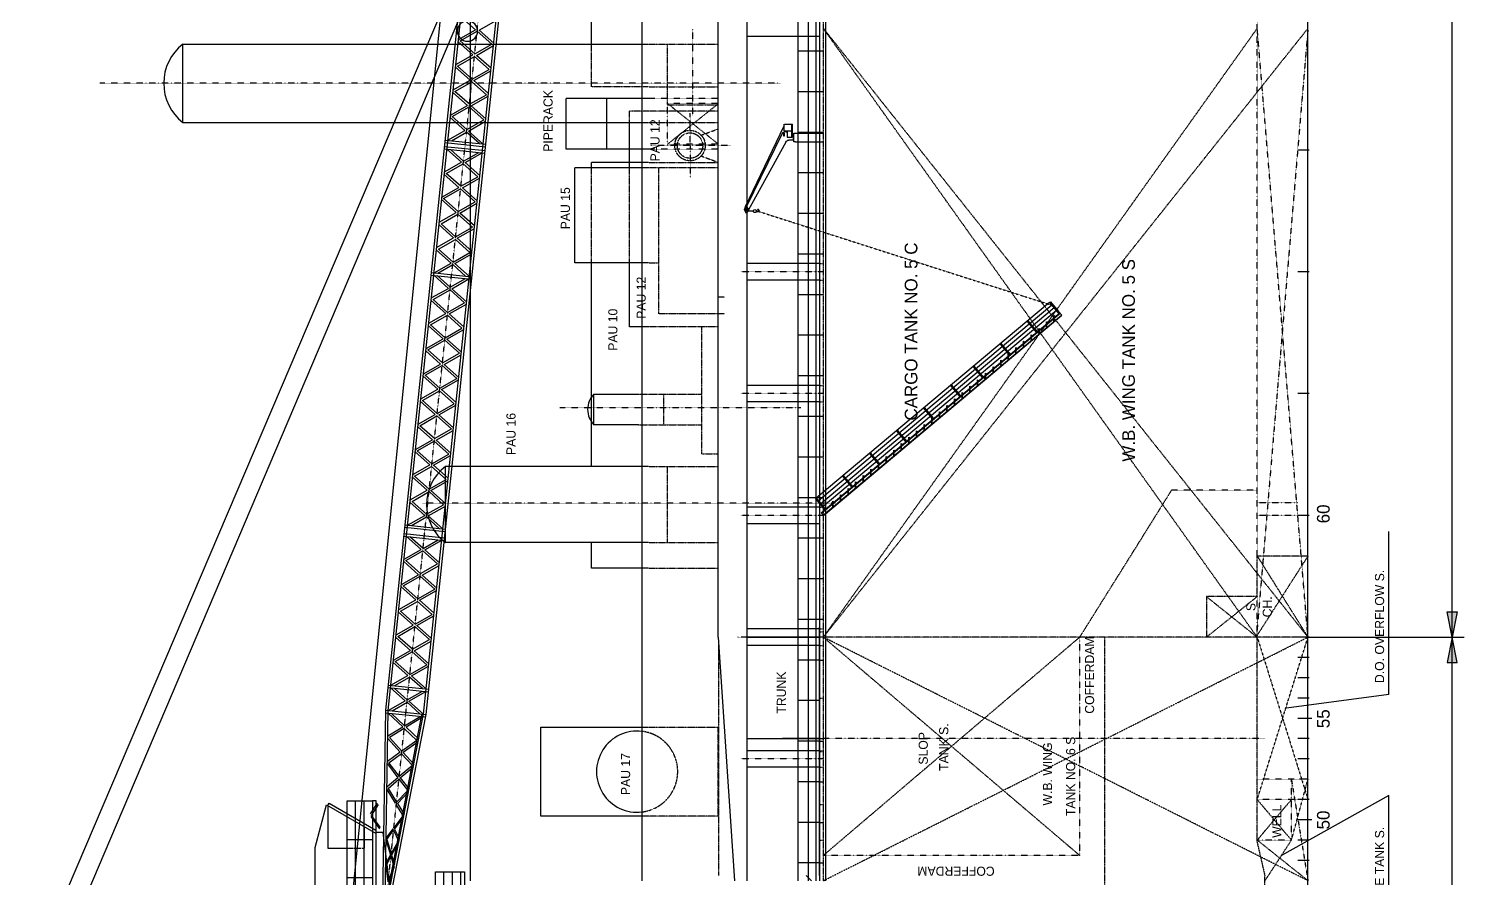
# Model space of a CAD drawing. Header units: millimetres. Extents: x 315178 to 535220, y 80241 to 421603.
# Drawn here: x 390807 to 447388, y 202738 to 236230 of the extents above; entities that cross this region are included whole.
import ezdxf

# ---------------------------------------------------------------- set-up
doc = ezdxf.new("R2010")
doc.units = ezdxf.units.MM
for name, pattern in [('DASHDOT2', [12.7, 6.35, -3.175, 0, -3.175]), ('HIDDEN2', [4.7625, 3.175, -1.5875]), ('TRAZOS', [0.75, 0.5, -0.25])]:
    doc.linetypes.add(name, pattern=pattern)
for name, color, linetype in [('AUX-013', 7, 'DASHDOT2'), ('AUX-013X2', 7, 'DASHDOT2'), ('DIB-013', 7, 'Continuous'), ('DIB-018', 6, 'Continuous'), ('DIB-035', 1, 'Continuous'), ('DIB-050', 111, 'Continuous'), ('EJES', 6, 'DASHDOT2'), ('OCU-018', 6, 'HIDDEN2'), ('OCU-035', 1, 'HIDDEN2'), ('TEX-018', 6, 'Continuous'), ('TR', 3, 'TRAZOS')]:
    doc.layers.add(name, color=color, linetype=linetype)

# ---------------------------------------------------------------- blocks, each defined once
blk = doc.blocks.new('PESCANTE')
for p, q in [((3033, 3246), (-150, 1712)), ((3042, 3196), (132, 1781)), ((487, 1657), (3308, 3203)), ((3075, 3255), (3033, 3246)), ((3053, 3223), (3042, 3196)), ((3240, 2927), (3179, 2926)), ((3308, 3203), (3181, 3270)), ((3209, 2926), (3209, 3149)), ((3172, 2821), (3246, 2821)), ((131, 1701), (131, 1748)), ((131, 1748), (246, 1748)), ((246, 1701), (131, 1701)), ((246, 1748), (246, 1701)), ((-222, 1434), (288, 1434)), ((-222, 1421), (288, 1421)), ((-222, 1396), (288, 1396)), ((64, 1595), (288, 1595)), ((141, 1342), (141, 1266)), ((477, 1342), (141, 1342)), ((183, 1396), (183, 1357)), ((183, 1357), (414, 1357)), ((288, 1595), (288, 1434)), ((288, 1421), (288, 1396)), ((414, 1357), (414, 1534)), ((477, 1271), (477, 1342)), ((477, 1271), (477, 164))]:
    blk.add_line(p, q)
blk.add_circle((3138, 3188), 32.8)
for centre, radius, start, end in [((3138, 3188), 91.9, 62.2054, 157.5707), ((3223, 2870), 71.1, 128.614, 224.1625), ((3195, 2870), 71.1, 315.8375, 51.386), ((3184, 2756), 53.8, 166.2131, 14.6445), ((3622, 3239), 679, 223.8592, 228.2143), ((3182, 2751), 22.2, 199.8803, 246.5396), ((3184, 2756), 27.6, 246.5396, 13.0959), ((3279, 2812), 83.9, 173.5344, 216.1722), ((3279, 2812), 57.7, 171.3112, 216.7314), ((3215, 2764), 22.2, 14.6445, 36.7314), ((182, 1684), 109, 115.9403, 234.2493), ((555, 1534), 141, 118.7308, 180)]:
    blk.add_arc(centre, radius, start, end)
at = {"layer": 'TR'}
for p, q in [((64, 1712), (-222, 1712)), ((-222, 1712), (-222, 1434)), ((64, 1434), (64, 1712)), ((-222, 1396), (-222, 1421)), ((141, 1266), (141, 164))]:
    blk.add_line(p, q, dxfattribs=at)
blk.add_circle((3138, 3188), 63.2, dxfattribs=at)
blk = doc.blocks.new('GRUA-PE')
at = {"layer": 'AUX-013'}
blk.add_line((-25748, 30984), (-60459, 27360), dxfattribs=at)
at = {"layer": 'DIB-013'}
for p, q in [((-60708, 28825), (-22572, 45084)), ((-60396, 28142), (-22395, 44305)), ((-25444, 32359), (-60708, 28825))]:
    blk.add_line(p, q, dxfattribs=at)
at = {"layer": 'DIB-018', "color": 6, "linetype": 'Continuous'}
for p, q in [((-20068, 32534), (-29617, 32534)), ((-29617, 32534), (-29617, 31534)), ((-28086, 31534), (-28086, 32534)), ((-26586, 31534), (-26586, 32534)), ((-20068, 32200), (-29617, 32200)), ((-20068, 31867), (-29617, 31867)), ((-29617, 31534), (-20068, 31534)), ((-20068, 31384), (-29617, 31384)), ((-21121, 28720), (-26821, 28720)), ((-21121, 28387), (-26821, 28387))]:
    blk.add_line(p, q, dxfattribs=at)
at = {"layer": 'DIB-018'}
for p, q in [((-25764, 31133), (-33191, 31011)), ((-29525, 31349), (-29106, 31623)), ((-29477, 31305), (-29047, 31580)), ((-29047, 31580), (-28565, 31226)), ((-29007, 31605), (-28513, 31253)), ((-33191, 31011), (-60642, 28145)), ((-33181, 30911), (-60631, 28045)), ((-36164, 30600), (-36545, 29929)), ((-35551, 30032), (-36065, 30610)), ((-35170, 30703), (-35551, 30032)), ((-35110, 30635), (-35492, 29966)), ((-34600, 30059), (-35110, 30635)), ((-34556, 30136), (-35070, 30713)), ((-34175, 30807), (-34556, 30136)), ((-34160, 30660), (-34497, 30070)), ((-34186, 30907), (-34020, 29316)), ((-34086, 30917), (-33920, 29326)), ((-33562, 30240), (-34076, 30818)), ((-33605, 30163), (-34061, 30678)), ((-33181, 30911), (-33562, 30240)), ((-33165, 30764), (-33503, 30174)), ((-33191, 31011), (-33025, 29420)), ((-25762, 31033), (-33189, 30911)), ((-33092, 31021), (-32925, 29430)), ((-33080, 30913), (-32535, 30341)), ((-33068, 30791), (-32577, 30271)), ((-25751, 30933), (-33044, 29518)), ((-25732, 30835), (-33025, 29420)), ((-25748, 30984), (-33015, 29586)), ((-32177, 30928), (-32535, 30341)), ((-32477, 30281), (-32114, 30869)), ((-31578, 30375), (-32114, 30869)), ((-32077, 30929), (-31534, 30437)), ((-31534, 30437), (-31173, 30944)), ((-31478, 30386), (-31110, 30895)), ((-31110, 30895), (-30576, 30480)), ((-31073, 30946), (-30531, 30533)), ((-30531, 30533), (-30170, 30961)), ((-30105, 30920), (-30476, 30490)), ((-30105, 30920), (-29571, 30585)), ((-29526, 30629), (-30069, 30962)), ((-30024, 30146), (-29571, 30585)), ((-29036, 30328), (-29470, 30595)), ((-29036, 30328), (-28561, 30690)), ((-28507, 30665), (-28995, 30303)), ((-28514, 30726), (-28162, 30994)), ((-28507, 30665), (-28108, 30475)), ((-28093, 30972), (-28459, 30701)), ((-28459, 30701), (-28045, 30511)), ((-28093, 30972), (-27537, 30797)), ((-28062, 30995), (-27488, 30824)), ((-28045, 30511), (-27537, 30797)), ((-28009, 30495), (-27484, 30780)), ((-27488, 30824), (-27158, 31010)), ((-27484, 30780), (-27123, 30667)), ((-27433, 30808), (-27082, 30999)), ((-27433, 30808), (-27050, 30694)), ((-27082, 30999), (-26473, 30908)), ((-27058, 31012), (-26421, 30927)), ((-27050, 30694), (-26473, 30908)), ((-27024, 30686), (-26418, 30900)), ((-41486, 30044), (-41866, 29373)), ((-40872, 29477), (-41386, 30054)), ((-40491, 30148), (-40872, 29477)), ((-40476, 30001), (-40813, 29411)), ((-40501, 30248), (-40335, 28656)), ((-40402, 30258), (-40236, 28667)), ((-40153, 30284), (-39987, 28693)), ((-40054, 30294), (-39888, 28703)), ((-39529, 29618), (-40043, 30196)), ((-39573, 29541), (-40029, 30057)), ((-39148, 30289), (-39529, 29618)), ((-39088, 30221), (-39470, 29552)), ((-38578, 29645), (-39088, 30221)), ((-38535, 29722), (-39049, 30299)), ((-38154, 30393), (-38535, 29722)), ((-38093, 30324), (-38476, 29656)), ((-37584, 29748), (-38093, 30324)), ((-37540, 29825), (-38054, 30403)), ((-37159, 30496), (-37540, 29825)), ((-37099, 30428), (-37481, 29759)), ((-36589, 29852), (-37099, 30428)), ((-36545, 29929), (-37060, 30506)), ((-36104, 30531), (-36486, 29862)), ((-35594, 29956), (-36104, 30531)), ((-34600, 30059), (-34979, 29391)), ((-34541, 29993), (-34925, 29321)), ((-34030, 29415), (-34541, 29993)), ((-34045, 29562), (-34497, 30070)), ((-33605, 30163), (-33945, 29565)), ((-33547, 30097), (-33930, 29426)), ((-33035, 29519), (-33547, 30097)), ((-33051, 29666), (-33503, 30174)), ((-32577, 30271), (-32950, 29660)), ((-32937, 29539), (-32521, 30211)), ((-32521, 30211), (-32050, 29711)), ((-32477, 30281), (-32000, 29781)), ((-32000, 29781), (-31578, 30375)), ((-31951, 29730), (-31522, 30324)), ((-31064, 29902), (-31522, 30324)), ((-31478, 30386), (-31012, 29963)), ((-31012, 29963), (-30576, 30480)), ((-30521, 30437), (-30966, 29921)), ((-30521, 30437), (-30079, 30093)), ((-30476, 30490), (-30024, 30146)), ((-29980, 30112), (-29517, 30551)), ((-29517, 30551), (-29093, 30284)), ((-33035, 29519), (-65956, 26082)), ((-47453, 29423), (-47834, 28752)), ((-46840, 28856), (-47354, 29433)), ((-46459, 29527), (-46840, 28856)), ((-46398, 29458), (-46781, 28790)), ((-45889, 28882), (-46398, 29458)), ((-45845, 28959), (-46359, 29537)), ((-45464, 29630), (-45845, 28959)), ((-45404, 29562), (-45786, 28893)), ((-44894, 28986), (-45404, 29562)), ((-44850, 29063), (-45365, 29640)), ((-44469, 29734), (-44850, 29063)), ((-44409, 29665), (-44791, 28997)), ((-43899, 29089), (-44409, 29665)), ((-43856, 29166), (-44370, 29744)), ((-43475, 29837), (-43856, 29166)), ((-43414, 29769), (-43797, 29100)), ((-42905, 29193), (-43414, 29769)), ((-42861, 29270), (-43375, 29847)), ((-42480, 29941), (-42861, 29270)), ((-42420, 29872), (-42802, 29203)), ((-41910, 29297), (-42420, 29872)), ((-41866, 29373), (-42381, 29951)), ((-41425, 29976), (-41808, 29307)), ((-40915, 29400), (-41425, 29976)), ((-39573, 29541), (-39913, 28943)), ((-39514, 29475), (-39898, 28804)), ((-39003, 28898), (-39514, 29475)), ((-38958, 28976), (-39470, 29552)), ((-38578, 29645), (-38958, 28976)), ((-38520, 29579), (-38903, 28907)), ((-38008, 29001), (-38520, 29579)), ((-37963, 29080), (-38476, 29656)), ((-37584, 29748), (-37963, 29080)), ((-37525, 29682), (-37909, 29011)), ((-37014, 29104), (-37525, 29682)), ((-36968, 29183), (-37481, 29759)), ((-36589, 29852), (-36968, 29183)), ((-36530, 29786), (-36914, 29114)), ((-36019, 29208), (-36530, 29786)), ((-35974, 29287), (-36486, 29862)), ((-35594, 29956), (-35974, 29287)), ((-35536, 29889), (-35920, 29218)), ((-35025, 29312), (-35536, 29889)), ((-34979, 29391), (-35492, 29966)), ((-32050, 29711), (-32050, 29711)), ((-33025, 29420), (-65946, 25982)), ((-52426, 28902), (-52807, 28231)), ((-51812, 28335), (-52327, 28912)), ((-51431, 29006), (-51812, 28335)), ((-51371, 28937), (-51753, 28268)), ((-50861, 28361), (-51371, 28937)), ((-50818, 28438), (-51332, 29016)), ((-50437, 29109), (-50818, 28438)), ((-50421, 28962), (-50759, 28372)), ((-50447, 29209), (-50281, 27618)), ((-50348, 29220), (-50182, 27628)), ((-49823, 28545), (-50338, 29123)), ((-49867, 28469), (-50323, 28984)), ((-49443, 29216), (-49823, 28545)), ((-49382, 29148), (-49765, 28479)), ((-48873, 28572), (-49382, 29148)), ((-48829, 28649), (-49343, 29226)), ((-48448, 29320), (-48829, 28649)), ((-48388, 29251), (-48770, 28583)), ((-47878, 28675), (-48387, 29251)), ((-47834, 28752), (-48348, 29330)), ((-47393, 29355), (-47775, 28686)), ((-46883, 28779), (-47393, 29355)), ((-45889, 28882), (-46268, 28214)), ((-45273, 28317), (-45786, 28893)), ((-44894, 28986), (-45274, 28317)), ((-44835, 28920), (-45219, 28248)), ((-44324, 28342), (-44835, 28920)), ((-44279, 28421), (-44791, 28997)), ((-43899, 29089), (-44279, 28421)), ((-43841, 29023), (-44225, 28352)), ((-43329, 28445), (-43841, 29023)), ((-43284, 28524), (-43797, 29100)), ((-42905, 29193), (-43284, 28524)), ((-42846, 29127), (-43230, 28455)), ((-42335, 28549), (-42846, 29127)), ((-42290, 28628), (-42802, 29203)), ((-41910, 29297), (-42290, 28628)), ((-41851, 29230), (-42235, 28559)), ((-41340, 28653), (-41851, 29230)), ((-41295, 28732), (-41808, 29307)), ((-40915, 29400), (-41295, 28732)), ((-40857, 29334), (-41241, 28662)), ((-40346, 28756), (-40857, 29334)), ((-40361, 28903), (-40813, 29411)), ((-57648, 28357), (-58029, 27686)), ((-57034, 27790), (-57548, 28367)), ((-56653, 28460), (-57034, 27790)), ((-56593, 28392), (-56975, 27723)), ((-56083, 27816), (-56593, 28392)), ((-56039, 27893), (-56554, 28470)), ((-55658, 28564), (-56039, 27893)), ((-55643, 28417), (-55980, 27827)), ((-55669, 28664), (-55503, 27073)), ((-55569, 28675), (-55403, 27083)), ((-55420, 28690), (-55254, 27099)), ((-55321, 28700), (-55155, 27109)), ((-54796, 28024), (-55310, 28601)), ((-54840, 27947), (-55296, 28462)), ((-54415, 28695), (-54796, 28024)), ((-54355, 28626), (-54737, 27958)), ((-53845, 28050), (-54355, 28626)), ((-53802, 28127), (-54316, 28705)), ((-53421, 28798), (-53802, 28127)), ((-53360, 28730), (-53743, 28061)), ((-52851, 28154), (-53360, 28730)), ((-52807, 28231), (-53321, 28808)), ((-52366, 28834), (-52748, 28165)), ((-51856, 28258), (-52366, 28834)), ((-50861, 28361), (-51241, 27693)), ((-50803, 28295), (-51187, 27624)), ((-50292, 27717), (-50803, 28295)), ((-50307, 27864), (-50759, 28372)), ((-49867, 28469), (-50207, 27870)), ((-49809, 28402), (-50192, 27731)), ((-49297, 27825), (-49809, 28402)), ((-49252, 27904), (-49765, 28479)), ((-48873, 28572), (-49252, 27903)), ((-48814, 28506), (-49198, 27834)), ((-48303, 27928), (-48814, 28506)), ((-48257, 28007), (-48770, 28583)), ((-47878, 28675), (-48257, 28007)), ((-47819, 28609), (-48203, 27938)), ((-47308, 28032), (-47819, 28609)), ((-47263, 28111), (-47775, 28686)), ((-46883, 28779), (-47263, 28110)), ((-46825, 28713), (-47208, 28041)), ((-46313, 28135), (-46825, 28713)), ((-46268, 28214), (-46781, 28790)), ((-45830, 28816), (-46214, 28145)), ((-45319, 28239), (-45830, 28816)), ((-60018, 27479), (-60532, 28056)), ((-59637, 28150), (-60018, 27479)), ((-59577, 28081), (-59959, 27413)), ((-59067, 27505), (-59576, 28081)), ((-59023, 27582), (-59537, 28160)), ((-58642, 28253), (-59023, 27582)), ((-58582, 28185), (-58964, 27516)), ((-58072, 27609), (-58582, 28185)), ((-58029, 27686), (-58543, 28263)), ((-57587, 28288), (-57970, 27619)), ((-57078, 27713), (-57587, 28288)), ((-56083, 27816), (-56462, 27148)), ((-56024, 27750), (-56408, 27078)), ((-55513, 27172), (-56024, 27750)), ((-55528, 27319), (-55980, 27827)), ((-54840, 27947), (-55180, 27349)), ((-54781, 27881), (-55165, 27209)), ((-54270, 27303), (-54781, 27881)), ((-54225, 27382), (-54737, 27958)), ((-53845, 28050), (-54225, 27382)), ((-53787, 27984), (-54170, 27313)), ((-53275, 27407), (-53787, 27984)), ((-53230, 27486), (-53743, 28061)), ((-52851, 28154), (-53230, 27486)), ((-52792, 28088), (-53176, 27416)), ((-52281, 27510), (-52792, 28088)), ((-52236, 27589), (-52748, 28165)), ((-51856, 28258), (-52236, 27589)), ((-51797, 28192), (-52181, 27520)), ((-51286, 27614), (-51797, 28192)), ((-51241, 27693), (-51753, 28268)), ((-60003, 27336), (-60387, 26664)), ((-59492, 26758), (-60003, 27336)), ((-59446, 26837), (-59959, 27413)), ((-59067, 27505), (-59446, 26837)), ((-59008, 27439), (-59392, 26768)), ((-58497, 26861), (-59008, 27439)), ((-58452, 26940), (-58964, 27516)), ((-58072, 27609), (-58452, 26940)), ((-58014, 27543), (-58397, 26871)), ((-57502, 26965), (-58014, 27543)), ((-57457, 27044), (-57970, 27619)), ((-57078, 27713), (-57457, 27044)), ((-57019, 27646), (-57403, 26975)), ((-56508, 27069), (-57019, 27646)), ((-56462, 27148), (-56975, 27723))]:
    blk.add_line(p, q, dxfattribs=at)
at = {"layer": 'DIB-018', "color": 1, "linetype": 'Continuous'}
blk.add_line((-29617, 31384), (-29617, 31534), dxfattribs=at)
at = {"layer": 'DIB-018', "color": 6, "linetype": 'Continuous'}
for points in [[(-21121, 28054), (-21121, 29054), (-26821, 29054), (-26821, 28054)], [(-21121, 28054), (-26821, 28054), (-26821, 27904), (-21121, 27904), (-21121, 28054)]]:
    blk.add_lwpolyline(points, dxfattribs=at)
at = {"layer": 'DIB-018'}
blk.add_circle((-59964, 27790), 400, dxfattribs=at)
at = {"layer": 'DIB-035', "color": 1, "linetype": 'Continuous'}
blk.add_line((-22480, 31384), (-29617, 31384), dxfattribs=at)
at = {"layer": 'DIB-050', "color": 111, "linetype": 'Continuous'}
blk.add_line((-27751, 32268), (-27751, 31977), dxfattribs=at)
for points in [[(-25660, 32302), (-25331, 33530), (-25931, 33794), (-27781, 33794), (-29461, 33344), (-28335, 31394)], [(-29467, 33282), (-29532, 33244), (-28465, 31396)], [(-29434, 33298), (-27751, 33298), (-27751, 32302)], [(-27751, 31943), (-27751, 31848), (-28597, 31848)], [(-25724, 30784), (-28377, 31114), (-28377, 31384)]]:
    blk.add_lwpolyline(points, dxfattribs=at)

msp = doc.modelspace()

# ---------------------------------------------------------------- linework, layer by layer
at = {"layer": 'AUX-013'}
for p, q in [((416987, 232804), (416987, 236217)), ((439227, 212243), (422127, 236243)), ((422127, 212243), (439227, 236243)), ((422127, 236243), (441227, 212243)), ((422127, 212243), (441227, 236243)), ((441227, 236243), (439197, 212243)), ((441227, 212243), (439227, 236243)), ((420438, 234077), (393615, 234077)), ((417987, 233478), (415237, 233478)), ((417987, 233278), (415987, 233278)), ((415987, 231678), (415987, 233278)), ((415987, 231678), (417987, 233278)), ((417987, 231678), (415987, 233278)), ((416872, 231623), (416872, 232903)), ((417987, 231478), (415237, 231478)), ((418483, 231623), (415332, 231623)), ((417987, 231678), (415987, 231678)), ((416872, 231623), (416872, 230344)), ((419491, 229054), (431133, 225331)), ((422127, 226643), (418877, 226643)), ((422127, 221843), (418877, 221843)), ((421237, 221278), (411737, 221278)), ((422588, 217528), (406332, 217528)), ((422127, 217043), (418877, 217043)), ((441227, 215443), (439200, 212282)), ((439227, 215443), (441227, 212243)), ((437225, 213843), (439239, 212231)), ((439227, 213843), (437225, 212243)), ((422369, 212243), (418744, 212243)), ((422127, 212243), (432227, 203643)), ((422127, 203643), (432227, 212243)), ((439227, 205843), (441227, 212243)), ((439227, 212243), (441227, 205843)), ((439527, 208243), (420519, 208243)), ((422127, 207443), (418877, 207443)), ((440575, 206626), (441227, 202643)), ((440577, 204243), (441227, 206643)), ((439227, 204243), (440577, 205843)), ((440577, 204243), (439227, 205843)), ((441227, 202643), (439227, 204243)), ((439526, 202631), (440577, 204243))]:
    msp.add_line(p, q, dxfattribs=at)
at = {"layer": 'AUX-013X2', "linetype": 'DASHDOT2'}
for p, q in [((441227, 202643), (422127, 212243)), ((422127, 202643), (441227, 212243))]:
    msp.add_line(p, q, dxfattribs=at)
at = {"layer": 'DIB-013', "color": 0}
msp.add_line((421653, 202643), (421453, 202843), dxfattribs=at)
at = {"layer": 'DIB-018'}
for p, q in [((446907, 148043), (446907, 405622)), ((441227, 157043), (441227, 404263)), ((441227, 157043), (441227, 400843)), ((441227, 146243), (441227, 398443)), ((421127, 328253), (421127, 202643)), ((421527, 327872), (421527, 202643)), ((421827, 327586), (421827, 202643)), ((441227, 202375), (441227, 302865)), ((422127, 235343), (421127, 235343)), ((422127, 233743), (421127, 233743)), ((441277, 231443), (440827, 231443)), ((422127, 230543), (421127, 230543)), ((422127, 228943), (421127, 228943)), ((422127, 227343), (421127, 227343)), ((441277, 226643), (440827, 226643)), ((422127, 225743), (421127, 225743)), ((422127, 224143), (421127, 224143)), ((422127, 222543), (421127, 222543)), ((441277, 221843), (440827, 221843)), ((422127, 220943), (421127, 220943)), ((422127, 219343), (421127, 219343)), ((422127, 217743), (421127, 217743)), ((441277, 217043), (440827, 217043)), ((441277, 217043), (440827, 217043)), ((441277, 217043), (441177, 217043)), ((422127, 216143), (421127, 216143)), ((444412, 209984), (444412, 216403)), ((422127, 214543), (421127, 214543)), ((422127, 212943), (421127, 212943)), ((446907, 212243), (446707, 213243)), ((446707, 213243), (447107, 213243)), ((447107, 213243), (446907, 212243)), ((441277, 212243), (440827, 212243)), ((441277, 212243), (441177, 212243)), ((441227, 212243), (447388, 212243)), ((446907, 212243), (446707, 211243)), ((447107, 211243), (446907, 212243)), ((421977, 211343), (421127, 211343)), ((441277, 211443), (440827, 211443)), ((441277, 211443), (441177, 211443)), ((446707, 211243), (447107, 211243)), ((441277, 210643), (440827, 210643)), ((441277, 210643), (441177, 210643)), ((444412, 209984), (440377, 209443)), ((421977, 209743), (421127, 209743)), ((441277, 209843), (440827, 209843)), ((441277, 209843), (441177, 209843)), ((441377, 209043), (440827, 209043)), ((441277, 209043), (441177, 209043)), ((441377, 209043), (441177, 209043)), ((441277, 209043), (441177, 209043)), ((421977, 208243), (422127, 208243)), ((441277, 208243), (440827, 208243)), ((441277, 208243), (441177, 208243)), ((421977, 208143), (421127, 208143)), ((421977, 208143), (422127, 208143)), ((441277, 207443), (440827, 207443)), ((441277, 207443), (441177, 207443)), ((421977, 206543), (421127, 206543)), ((444412, 206001), (440178, 203631)), ((444412, 200333), (444412, 206001)), ((441277, 205843), (440827, 205843)), ((441277, 205843), (441177, 205843)), ((421977, 204943), (421127, 204943)), ((441377, 205043), (440827, 205043)), ((441277, 205043), (441177, 205043)), ((441377, 205043), (441177, 205043)), ((441277, 205043), (441177, 205043)), ((441277, 204243), (440827, 204243)), ((441277, 204243), (441177, 204243)), ((421977, 203343), (421127, 203343)), ((441277, 203443), (440827, 203443)), ((441277, 203443), (441177, 203443))]:
    msp.add_line(p, q, dxfattribs=at)
for points in [[(446707, 213243), (446907, 212243), (447107, 213243)], [(446707, 211243), (446907, 212243), (447107, 211243)]]:
    msp.add_solid(points, dxfattribs=at)
at = {"layer": 'DIB-035'}
for p, q in [((422227, 202643), (422227, 327443)), ((421977, 235918), (419127, 235918)), ((422127, 232143), (421127, 232143)), ((421977, 226968), (419127, 226968)), ((421977, 226318), (419127, 226318)), ((421977, 222168), (419127, 222168)), ((421977, 221518), (419127, 221518)), ((421977, 217368), (419127, 217368)), ((421977, 216718), (419127, 216718)), ((421977, 212568), (419127, 212568)), ((421977, 202843), (421977, 212643)), ((421977, 211918), (419127, 211918)), ((421977, 211343), (422127, 211343)), ((421977, 207768), (419127, 207768)), ((421977, 207118), (419127, 207118)), ((421977, 206543), (422127, 206543)), ((421977, 204943), (422127, 204943)), ((421977, 203343), (422127, 203343))]:
    msp.add_line(p, q, dxfattribs=at)
at = {"layer": 'DIB-050'}
for p, q in [((414987, 202643), (414987, 327286)), ((421977, 327443), (421977, 202643)), ((408224, 202643), (408224, 291143)), ((419127, 202643), (419127, 291143)), ((412987, 235627), (412987, 249943)), ((417987, 212243), (417987, 249343)), ((396877, 235627), (400359, 235627)), ((396877, 232527), (396877, 235627)), ((399847, 235627), (415237, 235627)), ((415237, 233478), (411987, 233478)), ((411987, 231478), (411987, 233478)), ((413587, 231478), (413587, 233478)), ((396877, 232527), (400443, 232527)), ((399931, 232527), (415237, 232527)), ((414487, 230745), (414487, 232527)), ((415237, 231478), (411987, 231478)), ((415237, 230962), (412987, 230962)), ((412987, 230745), (412987, 230962)), ((412337, 226995), (412337, 230745)), ((415237, 230745), (412337, 230745)), ((415237, 226995), (412337, 226995)), ((412987, 218970), (412987, 226995)), ((414487, 224482), (414487, 226995)), ((415237, 224482), (414487, 224482)), ((413087, 221820), (414837, 221820)), ((413087, 220620), (413087, 221820)), ((414837, 220620), (413087, 220620)), ((415237, 218970), (407237, 218970)), ((407237, 215970), (407237, 218970)), ((415237, 215970), (407237, 215970)), ((412987, 214962), (412987, 215970)), ((415237, 214962), (412987, 214962)), ((417987, 212243), (418627, 202643)), ((422127, 212243), (419127, 212243)), ((419127, 212243), (421977, 212243)), ((410987, 208693), (415237, 208693)), ((410987, 205193), (410987, 208693)), ((419127, 208243), (421977, 208243)), ((421977, 208243), (420519, 208243)), ((415237, 205193), (410987, 205193)), ((419127, 203243), (419127, 203248))]:
    msp.add_line(p, q, dxfattribs=at)
for centre, radius, start, end in [((398104, 234077), 1977, 128.358, 231.642), ((413682, 221220), 845, 134.7603, 225.2397), ((408362, 217470), 1875, 126.8699, 233.1301), ((414787, 206943), 1600, 82.8192, 277.1808)]:
    msp.add_arc(centre, radius, start, end, dxfattribs=at)
at = {"layer": 'EJES'}
for p, q in [((439227, 215443), (439227, 309225)), ((435852, 218043), (432227, 212243)), ((439227, 218043), (435852, 218043)), ((440827, 217543), (439227, 217543)), ((440827, 217043), (439227, 217043)), ((439227, 212243), (439227, 213843)), ((432227, 212243), (432227, 203643)), ((439527, 208243), (421977, 208243)), ((441227, 206643), (439227, 206643)), ((440577, 204243), (440577, 206643)), ((441277, 206643), (440827, 206643)), ((441277, 206643), (441177, 206643)), ((441227, 205843), (439227, 205843)), ((440577, 204243), (439227, 204243)), ((432227, 203643), (422127, 203643))]:
    msp.add_line(p, q, dxfattribs=at)
at = {"layer": 'OCU-018'}
for p, q in [((431216, 224689), (431216, 224839)), ((431229, 224700), (431229, 224850)), ((430316, 223934), (430316, 224084)), ((430329, 223945), (430329, 224095)), ((430616, 224186), (430616, 224336)), ((430629, 224196), (430629, 224347)), ((430916, 224437), (430916, 224587)), ((430929, 224448), (430929, 224598)), ((429716, 223430), (429716, 223581)), ((429729, 223441), (429729, 223591)), ((430016, 223682), (430016, 223832)), ((430029, 223693), (430029, 223843)), ((429116, 222927), (429116, 223077)), ((429129, 222938), (429129, 223088)), ((429416, 223179), (429416, 223329)), ((429429, 223190), (429429, 223340)), ((428516, 222423), (428516, 222574)), ((428529, 222434), (428529, 222585)), ((428816, 222675), (428816, 222825)), ((428829, 222686), (428829, 222836)), ((427599, 221654), (427599, 221804)), ((427612, 221665), (427612, 221815)), ((427899, 221906), (427899, 222056)), ((427912, 221917), (427912, 222067)), ((428199, 222158), (428199, 222308)), ((428212, 222169), (428212, 222319)), ((426999, 221151), (426999, 221301)), ((427012, 221162), (427012, 221312)), ((427299, 221402), (427299, 221553)), ((427312, 221413), (427312, 221563)), ((426399, 220647), (426399, 220797)), ((426412, 220658), (426412, 220808)), ((426699, 220899), (426699, 221049)), ((426712, 220910), (426712, 221060)), ((425799, 220144), (425799, 220294)), ((425812, 220155), (425812, 220305)), ((426099, 220396), (426099, 220546)), ((426112, 220406), (426112, 220557)), ((424899, 219389), (424899, 219539)), ((424912, 219400), (424912, 219550)), ((425199, 219640), (425199, 219790)), ((425212, 219651), (425212, 219801)), ((425499, 219892), (425499, 220042)), ((425512, 219903), (425512, 220053)), ((424299, 218885), (424299, 219035)), ((424312, 218896), (424312, 219046)), ((424599, 219137), (424599, 219287)), ((424612, 219148), (424612, 219298)), ((423699, 218382), (423699, 218532)), ((423712, 218393), (423712, 218543)), ((423999, 218633), (423999, 218784)), ((424012, 218644), (424012, 218794)), ((423099, 217878), (423099, 218028)), ((423112, 217889), (423112, 218039)), ((423399, 218130), (423399, 218280)), ((423412, 218141), (423412, 218291)), ((422499, 217375), (422499, 217525)), ((422512, 217386), (422512, 217536)), ((422799, 217627), (422799, 217777)), ((422812, 217637), (422812, 217788))]:
    msp.add_line(p, q, dxfattribs=at)
at = {"layer": 'OCU-035'}
for p, q in [((422127, 202643), (422127, 249343)), ((412987, 233943), (412987, 235627)), ((415237, 235627), (417987, 235627)), ((415987, 233227), (415987, 235627)), ((415237, 233943), (412987, 233943)), ((415237, 233943), (417987, 233943)), ((415987, 233227), (417987, 233227)), ((414487, 232527), (414487, 232982)), ((415237, 232982), (414487, 232982)), ((417987, 232982), (415237, 232982)), ((415237, 232527), (417987, 232527)), ((417311, 232033), (417987, 232283)), ((415237, 230962), (417987, 230962)), ((417311, 231214), (417987, 230963)), ((412987, 226995), (412987, 230745)), ((414487, 226995), (414487, 230745)), ((417987, 230745), (415237, 230745)), ((415637, 224995), (415637, 230745)), ((415237, 226995), (415637, 226995)), ((421977, 226968), (422127, 226968)), ((421977, 226318), (422127, 226318)), ((418237, 225645), (417987, 225645)), ((417987, 224995), (415637, 224995)), ((418237, 224995), (417987, 224995)), ((417987, 224482), (415237, 224482)), ((417337, 219470), (417337, 224482)), ((414837, 221820), (417337, 221820)), ((415837, 220620), (415837, 221820)), ((421977, 222168), (422127, 222168)), ((421977, 221518), (422127, 221518)), ((414837, 220620), (417337, 220620)), ((415237, 218970), (417987, 218970)), ((415987, 215970), (415987, 218970)), ((417337, 219470), (417987, 219470)), ((421977, 217368), (422127, 217368)), ((415237, 215970), (417987, 215970)), ((441227, 215443), (439227, 215443)), ((439227, 213843), (439227, 215443)), ((415237, 214962), (417987, 214962)), ((437225, 213843), (437225, 212243)), ((439227, 213843), (437225, 213843)), ((421977, 212568), (422127, 212568)), ((421977, 212452), (422127, 212452)), ((441227, 212243), (422127, 212243)), ((433227, 162849), (433227, 212243)), ((439227, 204143), (439227, 212243)), ((417990, 212110), (417990, 202843)), ((421977, 211918), (422127, 211918)), ((421977, 209843), (422127, 209843)), ((415237, 208693), (417987, 208693)), ((417987, 205193), (417987, 208693)), ((421977, 207768), (422127, 207768)), ((421977, 207743), (422127, 207743)), ((421977, 207118), (422127, 207118)), ((421977, 205643), (422127, 205643)), ((417987, 205193), (415237, 205193)), ((421977, 204243), (422127, 204243)), ((439227, 204143), (439527, 202843)), ((439527, 193293), (439527, 202843))]:
    msp.add_line(p, q, dxfattribs=at)
for radius in [600, 500]:
    msp.add_circle((416872, 231623), radius, dxfattribs=at)
msp.add_arc((414787, 206943), 1600, 277.1808, 82.8192, dxfattribs=at)
at = {"layer": 'TEX-018'}
for p, q in [((431043, 225438), (421846, 217721)), ((431133, 225331), (421936, 217614)), ((431223, 225224), (422026, 217506)), ((431043, 225438), (431074, 225464)), ((431043, 225438), (431074, 225464)), ((431043, 225438), (431361, 225059)), ((431043, 225438), (431361, 225059)), ((431074, 225464), (431392, 225085)), ((431074, 225464), (431392, 225085)), ((422044, 217143), (431444, 225031)), ((422053, 217131), (431454, 225019)), ((431313, 225117), (422116, 217399)), ((422118, 217055), (431518, 224943)), ((422127, 217043), (431528, 224931)), ((430156, 224694), (430187, 224720)), ((430156, 224694), (430474, 224315)), ((430187, 224720), (430505, 224340)), ((430916, 224587), (430916, 224669)), ((430916, 224669), (430972, 224634)), ((430929, 224598), (430929, 224646)), ((430929, 224646), (430961, 224626)), ((431216, 224839), (431216, 224921)), ((431216, 224921), (431272, 224886)), ((431229, 224850), (431229, 224897)), ((431229, 224897), (431261, 224877)), ((431358, 225056), (431396, 225088)), ((431358, 225056), (431396, 225088)), ((431358, 225056), (431406, 224999)), ((431358, 225056), (431406, 224999)), ((431396, 225088), (431528, 224931)), ((431396, 225088), (431444, 225031)), ((430316, 224084), (430316, 224165)), ((430316, 224165), (430372, 224131)), ((430329, 224095), (430329, 224142)), ((430329, 224142), (430361, 224122)), ((430470, 224312), (430509, 224344)), ((430470, 224312), (430519, 224254)), ((430509, 224344), (430557, 224286)), ((430616, 224336), (430616, 224417)), ((430616, 224417), (430672, 224383)), ((430629, 224347), (430629, 224394)), ((430629, 224394), (430661, 224374)), ((429091, 223800), (429122, 223826)), ((429091, 223800), (429409, 223421)), ((429122, 223826), (429440, 223447)), ((429716, 223662), (429772, 223628)), ((429716, 223581), (429716, 223662)), ((429729, 223639), (429761, 223619)), ((429729, 223591), (429729, 223639)), ((430016, 223914), (430072, 223879)), ((430016, 223832), (430016, 223914)), ((430029, 223890), (430061, 223870)), ((430029, 223843), (430029, 223890)), ((428026, 222907), (428057, 222933)), ((428026, 222907), (428057, 222933)), ((428057, 222933), (428375, 222553)), ((428057, 222933), (428375, 222553)), ((429116, 223159), (429172, 223124)), ((429116, 223077), (429116, 223159)), ((429129, 223135), (429161, 223115)), ((429129, 223088), (429129, 223135)), ((429406, 223418), (429444, 223450)), ((429406, 223418), (429454, 223361)), ((429416, 223410), (429472, 223376)), ((429416, 223329), (429416, 223410)), ((429429, 223387), (429461, 223367)), ((429429, 223340), (429429, 223387)), ((429444, 223450), (429492, 223393)), ((428026, 222907), (428345, 222528)), ((428026, 222907), (428345, 222528)), ((428199, 222389), (428255, 222355)), ((428199, 222308), (428199, 222389)), ((428212, 222366), (428245, 222346)), ((428212, 222319), (428212, 222366)), ((428341, 222525), (428379, 222557)), ((428341, 222525), (428379, 222557)), ((428341, 222525), (428389, 222467)), ((428341, 222525), (428389, 222467)), ((428379, 222557), (428511, 222400)), ((428379, 222557), (428427, 222499)), ((428516, 222574), (428516, 222655)), ((428516, 222655), (428572, 222621)), ((428529, 222585), (428529, 222632)), ((428529, 222632), (428561, 222612)), ((428816, 222825), (428816, 222907)), ((428816, 222907), (428872, 222872)), ((428829, 222836), (428829, 222884)), ((428829, 222884), (428861, 222864)), ((427139, 222163), (427170, 222188)), ((427139, 222163), (427457, 221783)), ((427170, 222188), (427488, 221809)), ((427454, 221780), (427492, 221812)), ((427492, 221812), (427540, 221755)), ((427599, 221886), (427655, 221851)), ((427599, 221804), (427599, 221886)), ((427612, 221863), (427645, 221843)), ((427612, 221815), (427612, 221863)), ((427899, 222138), (427955, 222103)), ((427899, 222056), (427899, 222138)), ((427912, 222114), (427945, 222094)), ((427912, 222067), (427912, 222114)), ((426074, 221269), (426105, 221295)), ((426074, 221269), (426393, 220890)), ((426105, 221295), (426423, 220916)), ((426999, 221301), (426999, 221382)), ((426999, 221382), (427055, 221348)), ((427012, 221312), (427012, 221359)), ((427012, 221359), (427045, 221339)), ((427299, 221634), (427355, 221600)), ((427299, 221553), (427299, 221634)), ((427312, 221611), (427345, 221591)), ((427312, 221563), (427312, 221611)), ((427454, 221780), (427502, 221723)), ((426389, 220887), (426427, 220919)), ((426389, 220887), (426437, 220829)), ((426399, 220797), (426399, 220879)), ((426399, 220879), (426455, 220844)), ((426412, 220808), (426412, 220856)), ((426412, 220856), (426445, 220836)), ((426427, 220919), (426475, 220861)), ((426699, 221049), (426699, 221131)), ((426699, 221131), (426755, 221096)), ((426712, 221060), (426712, 221107)), ((426712, 221107), (426745, 221087)), ((425010, 220376), (425040, 220401)), ((425010, 220376), (425328, 219996)), ((425040, 220401), (425358, 220022)), ((425499, 220124), (425555, 220089)), ((425499, 220042), (425499, 220124)), ((425512, 220100), (425545, 220080)), ((425512, 220053), (425512, 220100)), ((425799, 220294), (425799, 220375)), ((425799, 220375), (425855, 220341)), ((425812, 220305), (425812, 220352)), ((425812, 220352), (425845, 220332)), ((426099, 220546), (426099, 220627)), ((426099, 220627), (426155, 220593)), ((426112, 220557), (426112, 220604)), ((426112, 220604), (426145, 220584)), ((424899, 219539), (424899, 219620)), ((424899, 219620), (424955, 219586)), ((424912, 219550), (424912, 219597)), ((424912, 219597), (424945, 219577)), ((425199, 219872), (425255, 219838)), ((425199, 219790), (425199, 219872)), ((425212, 219849), (425245, 219829)), ((425212, 219801), (425212, 219849)), ((425324, 219993), (425362, 220025)), ((425324, 219993), (425372, 219936)), ((425362, 220025), (425410, 219968)), ((423945, 219482), (423975, 219508)), ((423945, 219482), (424263, 219103)), ((423975, 219508), (424294, 219129)), ((424259, 219100), (424297, 219132)), ((424259, 219100), (424307, 219042)), ((424297, 219132), (424346, 219074)), ((424299, 219117), (424355, 219082)), ((424299, 219035), (424299, 219117)), ((424312, 219094), (424345, 219074)), ((424312, 219046), (424312, 219094)), ((424599, 219368), (424655, 219334)), ((424599, 219287), (424599, 219368)), ((424612, 219345), (424645, 219325)), ((424612, 219298), (424612, 219345)), ((422880, 218589), (422911, 218614)), ((422880, 218589), (423198, 218209)), ((422911, 218614), (423229, 218235)), ((423699, 218532), (423699, 218613)), ((423699, 218613), (423755, 218579)), ((423712, 218543), (423712, 218590)), ((423712, 218590), (423745, 218570)), ((423999, 218784), (423999, 218865)), ((423999, 218865), (424055, 218831)), ((424012, 218794), (424012, 218842)), ((424012, 218842), (424045, 218822)), ((422799, 217777), (422799, 217858)), ((422799, 217858), (422855, 217824)), ((423099, 218110), (423155, 218075)), ((423099, 218028), (423099, 218110)), ((423112, 218087), (423145, 218067)), ((423112, 218039), (423112, 218087)), ((423194, 218206), (423233, 218238)), ((423194, 218206), (423243, 218149)), ((423233, 218238), (423281, 218181)), ((423399, 218280), (423399, 218362)), ((423399, 218362), (423455, 218327)), ((423412, 218291), (423412, 218338)), ((423412, 218338), (423445, 218318)), ((421815, 217695), (421846, 217721)), ((421815, 217695), (422133, 217316)), ((421846, 217721), (422164, 217342)), ((422130, 217313), (422168, 217345)), ((422130, 217313), (422178, 217255)), ((422168, 217345), (422216, 217287)), ((422499, 217606), (422555, 217572)), ((422499, 217525), (422499, 217606)), ((422512, 217583), (422545, 217563)), ((422512, 217536), (422512, 217583)), ((422812, 217788), (422812, 217835)), ((422812, 217835), (422845, 217815)), ((422044, 217143), (422127, 217043))]:
    msp.add_line(p, q, dxfattribs=at)

# ---------------------------------------------------------------- block references
at = {"layer": 'DIB-018', "xscale": -1, "rotation": 90}
msp.add_blockref('GRUA-PE', (435891, 176172), dxfattribs=at)
at = {"layer": 'TEX-018', "xscale": -1, "rotation": 90}
msp.add_blockref('PESCANTE', (422300, 232249), dxfattribs=at)

# ---------------------------------------------------------------- texts
at = {"layer": 'TEX-018'}
for s, height, rotation, p in [('PIPERACK', 360, 90, (411456, 231377)), ('PAU 12', 360, 90, (415670, 230999)), ('PAU 15', 360, 90, (412138, 228323)), ('CARGO TANK NO. 5 C', 500, 90, (425833, 220781)), ('W.B. WING TANK NO. 5 S', 500, 90, (434405, 219163)), ('PAU 12', 360, 90, (415126, 224794)), ('PAU 10', 360, 90, (414009, 223534)), ('PAU 16', 360, 90, (409995, 219425)), ('60', 500, 90, (442082, 216731)), ('D.O. OVERFLOW S.', 360, 90, (444228, 210434)), ('S', 360, 90, (439157, 213270)), ('CH.', 360, 90, (439803, 213026)), ('COFFERDAM', 360, 90, (432799, 209226)), ('TRUNK', 360, 90, (420652, 209230)), ('TRUNK', 360, 90, (420652, 209230)), ('55', 500, 90, (442082, 208655)), ('TANK S.', 360, 90, (427051, 206973)), ('SLOP', 360, 90, (426243, 207219)), ('TANK NO. 6 S', 360, 90, (432052, 205190)), ('PAU 17', 360, 90, (414511, 206017)), ('W.B. WING', 360, 90, (431140, 205607)), ('WELL', 360, 90, (440178, 204332)), ('50', 500, 90, (442082, 204664)), ('SLUDGE TANK S.', 360, 90, (444228, 200783)), ('COFFERDAM', 360, 180, (428879, 203198))]:
    msp.add_text(s, height=height, rotation=rotation, dxfattribs=at).set_placement(p)

doc.saveas('drawing.dxf')
